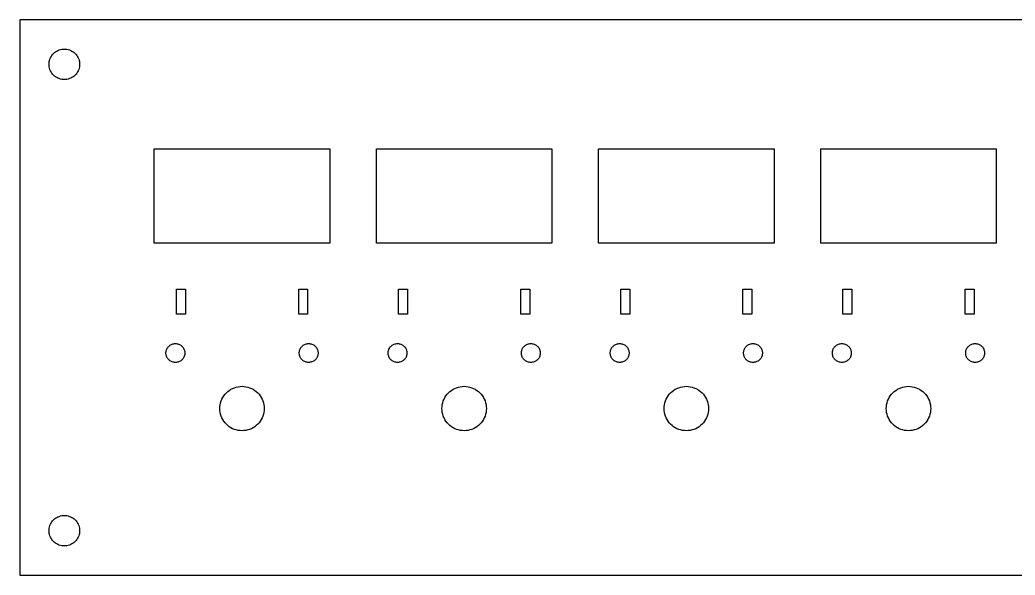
# Model space of a CAD drawing. Header units: metres. Extents: x 0 to 680, y 0 to 100.
# Drawn here: x 0 to 179.2, y 0 to 100 of the extents above; entities that cross this region are included whole.
import ezdxf

# ---------------------------------------------------------------- set-up
doc = ezdxf.new("R2010")
doc.units = ezdxf.units.M

msp = doc.modelspace()

# ---------------------------------------------------------------- linework, layer by layer
for p, q in [((680, 100), (0, 100)), ((0, 100), (0, 0)), ((5.50764, 93.1622), (5.61842, 93.375)), ((5.61842, 93.375), (5.74733, 93.5773)), ((5.74733, 93.5773), (5.89337, 93.7677)), ((5.89337, 93.7677), (6.05545, 93.9445)), ((6.05545, 93.9445), (6.23233, 94.1066)), ((6.23233, 94.1066), (6.42265, 94.2527)), ((6.42265, 94.2527), (6.625, 94.3816)), ((6.625, 94.3816), (6.8378, 94.4923)), ((6.8378, 94.4923), (7.05943, 94.5842)), ((7.05943, 94.5842), (7.28824, 94.6563)), ((7.28824, 94.6563), (7.52246, 94.7082)), ((7.52246, 94.7082), (7.76031, 94.7395)), ((7.76031, 94.7395), (8, 94.75)), ((8, 94.75), (8.23967, 94.7395)), ((8.23967, 94.7395), (8.47752, 94.7082)), ((8.47752, 94.7082), (8.71175, 94.6563)), ((8.71175, 94.6563), (8.94055, 94.5842)), ((8.94055, 94.5842), (9.16219, 94.4923)), ((9.16219, 94.4923), (9.375, 94.3816)), ((9.375, 94.3816), (9.57733, 94.2527)), ((9.57733, 94.2527), (9.76765, 94.1066)), ((9.76765, 94.1066), (9.94453, 93.9445)), ((9.94453, 93.9445), (10.1066, 93.7677)), ((10.1066, 93.7677), (10.2527, 93.5773)), ((10.2527, 93.5773), (10.3816, 93.375)), ((10.3816, 93.375), (10.4923, 93.1622)), ((5.25, 92), (5.26045, 92.2397)), ((5.26045, 91.7603), (5.25, 92)), ((5.26045, 92.2397), (5.29178, 92.4775)), ((5.29178, 91.5225), (5.26045, 91.7603)), ((5.29178, 92.4775), (5.34369, 92.7117)), ((5.34369, 91.2882), (5.29178, 91.5225)), ((5.34369, 92.7117), (5.41583, 92.9406)), ((5.41583, 92.9406), (5.50764, 93.1622)), ((10.4923, 93.1622), (10.5842, 92.9406)), ((10.5842, 92.9406), (10.6563, 92.7117)), ((10.6563, 92.7117), (10.7082, 92.4775)), ((10.7082, 91.5225), (10.6563, 91.2882)), ((10.7082, 92.4775), (10.7395, 92.2397)), ((10.7395, 91.7603), (10.7082, 91.5225)), ((10.7395, 92.2397), (10.75, 92)), ((10.75, 92), (10.7395, 91.7603)), ((5.41583, 91.0594), (5.34369, 91.2882)), ((5.50764, 90.8378), (5.41583, 91.0594)), ((5.61842, 90.625), (5.50764, 90.8378)), ((5.74733, 90.4227), (5.61842, 90.625)), ((5.89337, 90.2323), (5.74733, 90.4227)), ((6.05545, 90.0555), (5.89337, 90.2323)), ((6.23233, 89.8934), (6.05545, 90.0555)), ((6.42265, 89.7473), (6.23233, 89.8934)), ((6.625, 89.6184), (6.42265, 89.7473)), ((6.8378, 89.5076), (6.625, 89.6184)), ((9.375, 89.6184), (9.16219, 89.5076)), ((9.57733, 89.7473), (9.375, 89.6184)), ((9.76765, 89.8934), (9.57733, 89.7473)), ((9.94453, 90.0555), (9.76765, 89.8934)), ((10.1066, 90.2323), (9.94453, 90.0555)), ((10.2527, 90.4227), (10.1066, 90.2323)), ((10.3816, 90.625), (10.2527, 90.4227)), ((10.4923, 90.8378), (10.3816, 90.625)), ((10.5842, 91.0594), (10.4923, 90.8378)), ((10.6563, 91.2882), (10.5842, 91.0594)), ((7.05943, 89.4158), (6.8378, 89.5076)), ((7.28824, 89.3437), (7.05943, 89.4158)), ((7.52246, 89.2918), (7.28824, 89.3437)), ((7.76031, 89.2605), (7.52246, 89.2918)), ((8, 89.25), (7.76031, 89.2605)), ((8.23967, 89.2605), (8, 89.25)), ((8.47752, 89.2918), (8.23967, 89.2605)), ((8.71175, 89.3437), (8.47752, 89.2918)), ((8.94055, 89.4158), (8.71175, 89.3437)), ((9.16219, 89.5076), (8.94055, 89.4158)), ((24.2, 59.8), (24.2, 76.8)), ((24.2, 76.8), (55.8, 76.8)), ((55.8, 76.8), (55.8, 59.8)), ((64.2, 59.8), (64.2, 76.8)), ((64.2, 76.8), (95.8, 76.8)), ((95.8, 76.8), (95.8, 59.8)), ((104.2, 59.8), (104.2, 76.8)), ((104.2, 76.8), (135.8, 76.8)), ((135.8, 76.8), (135.8, 59.8)), ((144.2, 59.8), (144.2, 76.8)), ((144.2, 76.8), (175.8, 76.8)), ((175.8, 76.8), (175.8, 59.8)), ((55.8, 59.8), (24.2, 59.8)), ((95.8, 59.8), (64.2, 59.8)), ((135.8, 59.8), (104.2, 59.8)), ((175.8, 59.8), (144.2, 59.8)), ((28.2, 47), (28.2, 51.5)), ((28.2, 51.5), (29.8, 51.5)), ((29.8, 51.5), (29.8, 47)), ((50.2, 47), (50.2, 51.5)), ((50.2, 51.5), (51.8, 51.5)), ((51.8, 51.5), (51.8, 47)), ((68.2, 47), (68.2, 51.5)), ((68.2, 51.5), (69.8, 51.5)), ((69.8, 51.5), (69.8, 47)), ((90.2, 47), (90.2, 51.5)), ((90.2, 51.5), (91.8, 51.5)), ((91.8, 51.5), (91.8, 47)), ((108.2, 47), (108.2, 51.5)), ((108.2, 51.5), (109.8, 51.5)), ((109.8, 51.5), (109.8, 47)), ((130.2, 47), (130.2, 51.5)), ((130.2, 51.5), (131.8, 51.5)), ((131.8, 51.5), (131.8, 47)), ((148.2, 47), (148.2, 51.5)), ((148.2, 51.5), (149.8, 51.5)), ((149.8, 51.5), (149.8, 47)), ((170.2, 47), (170.2, 51.5)), ((170.2, 51.5), (171.8, 51.5)), ((171.8, 51.5), (171.8, 47)), ((29.8, 47), (28.2, 47)), ((51.8, 47), (50.2, 47)), ((69.8, 47), (68.2, 47)), ((91.8, 47), (90.2, 47)), ((109.8, 47), (108.2, 47)), ((131.8, 47), (130.2, 47)), ((149.8, 47), (148.2, 47)), ((171.8, 47), (170.2, 47)), ((26.7979, 41.2021), (26.9073, 41.3023)), ((26.9073, 41.3023), (27.0249, 41.3926)), ((27.0249, 41.3926), (27.15, 41.4722)), ((27.15, 41.4722), (27.2816, 41.5407)), ((27.2816, 41.5407), (27.4186, 41.5975)), ((27.4186, 41.5975), (27.56, 41.6421)), ((27.56, 41.6421), (27.7048, 41.6742)), ((27.7048, 41.6742), (27.8518, 41.6935)), ((27.8518, 41.6935), (28, 41.7)), ((28, 41.7), (28.1482, 41.6935)), ((28.1482, 41.6935), (28.2952, 41.6742)), ((28.2952, 41.6742), (28.44, 41.6421)), ((28.44, 41.6421), (28.5814, 41.5975)), ((28.5814, 41.5975), (28.7185, 41.5407)), ((28.7185, 41.5407), (28.85, 41.4722)), ((28.85, 41.4722), (28.9751, 41.3926)), ((28.9751, 41.3926), (29.0927, 41.3023)), ((29.0927, 41.3023), (29.2021, 41.2021)), ((50.7979, 41.2021), (50.9073, 41.3023)), ((50.9073, 41.3023), (51.0249, 41.3926)), ((51.0249, 41.3926), (51.15, 41.4722)), ((51.15, 41.4722), (51.2815, 41.5407)), ((51.2815, 41.5407), (51.4186, 41.5975)), ((51.4186, 41.5975), (51.56, 41.6421)), ((51.56, 41.6421), (51.7048, 41.6742)), ((51.7048, 41.6742), (51.8518, 41.6935)), ((51.8518, 41.6935), (52, 41.7)), ((52, 41.7), (52.1482, 41.6935)), ((52.1482, 41.6935), (52.2952, 41.6742)), ((52.2952, 41.6742), (52.44, 41.6421)), ((52.44, 41.6421), (52.5814, 41.5975)), ((52.5814, 41.5975), (52.7184, 41.5407)), ((52.7184, 41.5407), (52.85, 41.4722)), ((52.85, 41.4722), (52.9751, 41.3926)), ((52.9751, 41.3926), (53.0927, 41.3023)), ((53.0927, 41.3023), (53.2021, 41.2021)), ((66.7979, 41.2021), (66.9073, 41.3023)), ((66.9073, 41.3023), (67.0249, 41.3926)), ((67.0249, 41.3926), (67.15, 41.4722)), ((67.15, 41.4722), (67.2816, 41.5407)), ((67.2816, 41.5407), (67.4186, 41.5975)), ((67.4186, 41.5975), (67.56, 41.6421)), ((67.56, 41.6421), (67.7048, 41.6742)), ((67.7048, 41.6742), (67.8518, 41.6935)), ((67.8518, 41.6935), (68, 41.7)), ((68, 41.7), (68.1482, 41.6935)), ((68.1482, 41.6935), (68.2952, 41.6742)), ((68.2952, 41.6742), (68.44, 41.6421)), ((68.44, 41.6421), (68.5814, 41.5975)), ((68.5814, 41.5975), (68.7185, 41.5407)), ((68.7185, 41.5407), (68.85, 41.4722)), ((68.85, 41.4722), (68.9751, 41.3926)), ((68.9751, 41.3926), (69.0927, 41.3023)), ((69.0927, 41.3023), (69.2021, 41.2021)), ((90.7979, 41.2021), (90.9073, 41.3023)), ((90.9073, 41.3023), (91.0249, 41.3926)), ((91.0249, 41.3926), (91.15, 41.4722)), ((91.15, 41.4722), (91.2815, 41.5407)), ((91.2815, 41.5407), (91.4186, 41.5975)), ((91.4186, 41.5975), (91.56, 41.6421)), ((91.56, 41.6421), (91.7048, 41.6742)), ((91.7048, 41.6742), (91.8518, 41.6935)), ((91.8518, 41.6935), (92, 41.7)), ((92, 41.7), (92.1482, 41.6935)), ((92.1482, 41.6935), (92.2952, 41.6742)), ((92.2952, 41.6742), (92.44, 41.6421)), ((92.44, 41.6421), (92.5814, 41.5975)), ((92.5814, 41.5975), (92.7184, 41.5407)), ((92.7184, 41.5407), (92.85, 41.4722)), ((92.85, 41.4722), (92.9751, 41.3926)), ((92.9751, 41.3926), (93.0927, 41.3023)), ((93.0927, 41.3023), (93.2021, 41.2021)), ((106.798, 41.2021), (106.907, 41.3023)), ((106.907, 41.3023), (107.025, 41.3926)), ((107.025, 41.3926), (107.15, 41.4722)), ((107.15, 41.4722), (107.282, 41.5407)), ((107.282, 41.5407), (107.419, 41.5975)), ((107.419, 41.5975), (107.56, 41.6421)), ((107.56, 41.6421), (107.705, 41.6742)), ((107.705, 41.6742), (107.852, 41.6935)), ((107.852, 41.6935), (108, 41.7)), ((108, 41.7), (108.148, 41.6935)), ((108.148, 41.6935), (108.295, 41.6742)), ((108.295, 41.6742), (108.44, 41.6421)), ((108.44, 41.6421), (108.581, 41.5975)), ((108.581, 41.5975), (108.718, 41.5407)), ((108.718, 41.5407), (108.85, 41.4722)), ((108.85, 41.4722), (108.975, 41.3926)), ((108.975, 41.3926), (109.093, 41.3023)), ((109.093, 41.3023), (109.202, 41.2021)), ((130.798, 41.2021), (130.907, 41.3023)), ((130.907, 41.3023), (131.025, 41.3926)), ((131.025, 41.3926), (131.15, 41.4722)), ((131.15, 41.4722), (131.282, 41.5407)), ((131.282, 41.5407), (131.419, 41.5975)), ((131.419, 41.5975), (131.56, 41.6421)), ((131.56, 41.6421), (131.705, 41.6742)), ((131.705, 41.6742), (131.852, 41.6935)), ((131.852, 41.6935), (132, 41.7)), ((132, 41.7), (132.148, 41.6935)), ((132.148, 41.6935), (132.295, 41.6742)), ((132.295, 41.6742), (132.44, 41.6421)), ((132.44, 41.6421), (132.581, 41.5975)), ((132.581, 41.5975), (132.718, 41.5407)), ((132.718, 41.5407), (132.85, 41.4722)), ((132.85, 41.4722), (132.975, 41.3926)), ((132.975, 41.3926), (133.093, 41.3023)), ((133.093, 41.3023), (133.202, 41.2021)), ((146.798, 41.2021), (146.907, 41.3023)), ((146.907, 41.3023), (147.025, 41.3926)), ((147.025, 41.3926), (147.15, 41.4722)), ((147.15, 41.4722), (147.282, 41.5407)), ((147.282, 41.5407), (147.419, 41.5975)), ((147.419, 41.5975), (147.56, 41.6421)), ((147.56, 41.6421), (147.705, 41.6742)), ((147.705, 41.6742), (147.852, 41.6935)), ((147.852, 41.6935), (148, 41.7)), ((148, 41.7), (148.148, 41.6935)), ((148.148, 41.6935), (148.295, 41.6742)), ((148.295, 41.6742), (148.44, 41.6421)), ((148.44, 41.6421), (148.581, 41.5975)), ((148.581, 41.5975), (148.718, 41.5407)), ((148.718, 41.5407), (148.85, 41.4722)), ((148.85, 41.4722), (148.975, 41.3926)), ((148.975, 41.3926), (149.093, 41.3023)), ((149.093, 41.3023), (149.202, 41.2021)), ((170.798, 41.2021), (170.907, 41.3023)), ((170.907, 41.3023), (171.025, 41.3926)), ((171.025, 41.3926), (171.15, 41.4722)), ((171.15, 41.4722), (171.282, 41.5407)), ((171.282, 41.5407), (171.419, 41.5975)), ((171.419, 41.5975), (171.56, 41.6421)), ((171.56, 41.6421), (171.705, 41.6742)), ((171.705, 41.6742), (171.852, 41.6935)), ((171.852, 41.6935), (172, 41.7)), ((172, 41.7), (172.148, 41.6935)), ((172.148, 41.6935), (172.295, 41.6742)), ((172.295, 41.6742), (172.44, 41.6421)), ((172.44, 41.6421), (172.581, 41.5975)), ((172.581, 41.5975), (172.718, 41.5407)), ((172.718, 41.5407), (172.85, 41.4722)), ((172.85, 41.4722), (172.975, 41.3926)), ((172.975, 41.3926), (173.093, 41.3023)), ((173.093, 41.3023), (173.202, 41.2021)), ((26.3, 40), (26.3065, 40.1482)), ((26.3065, 39.8518), (26.3, 40)), ((26.3065, 40.1482), (26.3258, 40.2952)), ((26.3258, 39.7048), (26.3065, 39.8518)), ((26.3258, 40.2952), (26.3579, 40.44)), ((26.3579, 39.56), (26.3258, 39.7048)), ((26.3579, 40.44), (26.4025, 40.5814)), ((26.4025, 39.4186), (26.3579, 39.56)), ((26.4025, 40.5814), (26.4593, 40.7185)), ((26.4593, 40.7185), (26.5278, 40.85)), ((26.5278, 40.85), (26.6075, 40.9751)), ((26.6075, 40.9751), (26.6977, 41.0927)), ((26.6977, 41.0927), (26.7979, 41.2021)), ((29.2021, 41.2021), (29.3023, 41.0927)), ((29.3023, 41.0927), (29.3926, 40.9751)), ((29.3926, 40.9751), (29.4722, 40.85)), ((29.4722, 40.85), (29.5407, 40.7185)), ((29.5407, 40.7185), (29.5975, 40.5814)), ((29.5975, 40.5814), (29.6421, 40.44)), ((29.6421, 39.56), (29.5975, 39.4186)), ((29.6421, 40.44), (29.6742, 40.2952)), ((29.6742, 39.7048), (29.6421, 39.56)), ((29.6742, 40.2952), (29.6935, 40.1482)), ((29.6935, 39.8518), (29.6742, 39.7048)), ((29.6935, 40.1482), (29.7, 40)), ((29.7, 40), (29.6935, 39.8518)), ((50.3, 40), (50.3065, 40.1482)), ((50.3065, 39.8518), (50.3, 40)), ((50.3065, 40.1482), (50.3258, 40.2952)), ((50.3258, 39.7048), (50.3065, 39.8518)), ((50.3258, 40.2952), (50.3579, 40.44)), ((50.3579, 39.56), (50.3258, 39.7048)), ((50.3579, 40.44), (50.4025, 40.5814)), ((50.4025, 39.4186), (50.3579, 39.56)), ((50.4025, 40.5814), (50.4593, 40.7185)), ((50.4593, 40.7185), (50.5278, 40.85)), ((50.5278, 40.85), (50.6074, 40.9751)), ((50.6074, 40.9751), (50.6977, 41.0927)), ((50.6977, 41.0927), (50.7979, 41.2021)), ((53.2021, 41.2021), (53.3023, 41.0927)), ((53.3023, 41.0927), (53.3925, 40.9751)), ((53.3925, 40.9751), (53.4722, 40.85)), ((53.4722, 40.85), (53.5407, 40.7185)), ((53.5407, 40.7185), (53.5975, 40.5814)), ((53.5975, 40.5814), (53.6421, 40.44)), ((53.6421, 39.56), (53.5975, 39.4186)), ((53.6421, 40.44), (53.6742, 40.2952)), ((53.6742, 39.7048), (53.6421, 39.56)), ((53.6742, 40.2952), (53.6935, 40.1482)), ((53.6935, 39.8518), (53.6742, 39.7048)), ((53.6935, 40.1482), (53.7, 40)), ((53.7, 40), (53.6935, 39.8518)), ((66.3, 40), (66.3065, 40.1482)), ((66.3065, 39.8518), (66.3, 40)), ((66.3065, 40.1482), (66.3258, 40.2952)), ((66.3258, 39.7048), (66.3065, 39.8518)), ((66.3258, 40.2952), (66.3579, 40.44)), ((66.3579, 39.56), (66.3258, 39.7048)), ((66.3579, 40.44), (66.4025, 40.5814)), ((66.4025, 39.4186), (66.3579, 39.56)), ((66.4025, 40.5814), (66.4593, 40.7185)), ((66.4593, 40.7185), (66.5278, 40.85)), ((66.5278, 40.85), (66.6075, 40.9751)), ((66.6075, 40.9751), (66.6977, 41.0927)), ((66.6977, 41.0927), (66.7979, 41.2021)), ((69.2021, 41.2021), (69.3023, 41.0927)), ((69.3023, 41.0927), (69.3926, 40.9751)), ((69.3926, 40.9751), (69.4722, 40.85)), ((69.4722, 40.85), (69.5407, 40.7185)), ((69.5407, 40.7185), (69.5975, 40.5814)), ((69.5975, 40.5814), (69.6421, 40.44)), ((69.6421, 39.56), (69.5975, 39.4186)), ((69.6421, 40.44), (69.6742, 40.2952)), ((69.6742, 39.7048), (69.6421, 39.56)), ((69.6742, 40.2952), (69.6935, 40.1482)), ((69.6935, 39.8518), (69.6742, 39.7048)), ((69.6935, 40.1482), (69.7, 40)), ((69.7, 40), (69.6935, 39.8518)), ((90.3, 40), (90.3065, 40.1482)), ((90.3065, 39.8518), (90.3, 40)), ((90.3065, 40.1482), (90.3258, 40.2952)), ((90.3258, 39.7048), (90.3065, 39.8518)), ((90.3258, 40.2952), (90.3579, 40.44)), ((90.3579, 39.56), (90.3258, 39.7048)), ((90.3579, 40.44), (90.4025, 40.5814)), ((90.4025, 39.4186), (90.3579, 39.56)), ((90.4025, 40.5814), (90.4593, 40.7185)), ((90.4593, 40.7185), (90.5278, 40.85)), ((90.5278, 40.85), (90.6074, 40.9751)), ((90.6074, 40.9751), (90.6977, 41.0927)), ((90.6977, 41.0927), (90.7979, 41.2021)), ((93.2021, 41.2021), (93.3023, 41.0927)), ((93.3023, 41.0927), (93.3925, 40.9751)), ((93.3925, 40.9751), (93.4722, 40.85)), ((93.4722, 40.85), (93.5407, 40.7185)), ((93.5407, 40.7185), (93.5975, 40.5814)), ((93.5975, 40.5814), (93.6421, 40.44)), ((93.6421, 39.56), (93.5975, 39.4186)), ((93.6421, 40.44), (93.6742, 40.2952)), ((93.6742, 39.7048), (93.6421, 39.56)), ((93.6742, 40.2952), (93.6935, 40.1482)), ((93.6935, 39.8518), (93.6742, 39.7048)), ((93.6935, 40.1482), (93.7, 40)), ((93.7, 40), (93.6935, 39.8518)), ((106.3, 40), (106.306, 40.1482)), ((106.306, 39.8518), (106.3, 40)), ((106.306, 40.1482), (106.326, 40.2952)), ((106.326, 39.7048), (106.306, 39.8518)), ((106.326, 40.2952), (106.358, 40.44)), ((106.358, 39.56), (106.326, 39.7048)), ((106.358, 40.44), (106.403, 40.5814)), ((106.403, 39.4186), (106.358, 39.56)), ((106.403, 40.5814), (106.459, 40.7185)), ((106.459, 40.7185), (106.528, 40.85)), ((106.528, 40.85), (106.607, 40.9751)), ((106.607, 40.9751), (106.698, 41.0927)), ((106.698, 41.0927), (106.798, 41.2021)), ((109.202, 41.2021), (109.302, 41.0927)), ((109.302, 41.0927), (109.393, 40.9751)), ((109.393, 40.9751), (109.472, 40.85)), ((109.472, 40.85), (109.541, 40.7185)), ((109.541, 40.7185), (109.597, 40.5814)), ((109.597, 40.5814), (109.642, 40.44)), ((109.642, 39.56), (109.597, 39.4186)), ((109.642, 40.44), (109.674, 40.2952)), ((109.674, 39.7048), (109.642, 39.56)), ((109.674, 40.2952), (109.694, 40.1482)), ((109.694, 39.8518), (109.674, 39.7048)), ((109.694, 40.1482), (109.7, 40)), ((109.7, 40), (109.694, 39.8518)), ((130.3, 40), (130.306, 40.1482)), ((130.306, 39.8518), (130.3, 40)), ((130.306, 40.1482), (130.326, 40.2952)), ((130.326, 39.7048), (130.306, 39.8518)), ((130.326, 40.2952), (130.358, 40.44)), ((130.358, 39.56), (130.326, 39.7048)), ((130.358, 40.44), (130.403, 40.5814)), ((130.403, 39.4186), (130.358, 39.56)), ((130.403, 40.5814), (130.459, 40.7185)), ((130.459, 40.7185), (130.528, 40.85)), ((130.528, 40.85), (130.607, 40.9751)), ((130.607, 40.9751), (130.698, 41.0927)), ((130.698, 41.0927), (130.798, 41.2021)), ((133.202, 41.2021), (133.302, 41.0927)), ((133.302, 41.0927), (133.393, 40.9751)), ((133.393, 40.9751), (133.472, 40.85)), ((133.472, 40.85), (133.541, 40.7185)), ((133.541, 40.7185), (133.597, 40.5814)), ((133.597, 40.5814), (133.642, 40.44)), ((133.642, 39.56), (133.597, 39.4186)), ((133.642, 40.44), (133.674, 40.2952)), ((133.674, 39.7048), (133.642, 39.56)), ((133.674, 40.2952), (133.694, 40.1482)), ((133.694, 39.8518), (133.674, 39.7048)), ((133.694, 40.1482), (133.7, 40)), ((133.7, 40), (133.694, 39.8518)), ((146.3, 40), (146.306, 40.1482)), ((146.306, 39.8518), (146.3, 40)), ((146.306, 40.1482), (146.326, 40.2952)), ((146.326, 39.7048), (146.306, 39.8518)), ((146.326, 40.2952), (146.358, 40.44)), ((146.358, 39.56), (146.326, 39.7048)), ((146.358, 40.44), (146.403, 40.5814)), ((146.403, 39.4186), (146.358, 39.56)), ((146.403, 40.5814), (146.459, 40.7185)), ((146.459, 40.7185), (146.528, 40.85)), ((146.528, 40.85), (146.607, 40.9751)), ((146.607, 40.9751), (146.698, 41.0927)), ((146.698, 41.0927), (146.798, 41.2021)), ((149.202, 41.2021), (149.302, 41.0927)), ((149.302, 41.0927), (149.393, 40.9751)), ((149.393, 40.9751), (149.472, 40.85)), ((149.472, 40.85), (149.541, 40.7185)), ((149.541, 40.7185), (149.597, 40.5814)), ((149.597, 40.5814), (149.642, 40.44)), ((149.642, 39.56), (149.597, 39.4186)), ((149.642, 40.44), (149.674, 40.2952)), ((149.674, 39.7048), (149.642, 39.56)), ((149.674, 40.2952), (149.694, 40.1482)), ((149.694, 39.8518), (149.674, 39.7048)), ((149.694, 40.1482), (149.7, 40)), ((149.7, 40), (149.694, 39.8518)), ((170.3, 40), (170.306, 40.1482)), ((170.306, 39.8518), (170.3, 40)), ((170.306, 40.1482), (170.326, 40.2952)), ((170.326, 39.7048), (170.306, 39.8518)), ((170.326, 40.2952), (170.358, 40.44)), ((170.358, 39.56), (170.326, 39.7048)), ((170.358, 40.44), (170.403, 40.5814)), ((170.403, 39.4186), (170.358, 39.56)), ((170.403, 40.5814), (170.459, 40.7185)), ((170.459, 40.7185), (170.528, 40.85)), ((170.528, 40.85), (170.607, 40.9751)), ((170.607, 40.9751), (170.698, 41.0927)), ((170.698, 41.0927), (170.798, 41.2021)), ((173.202, 41.2021), (173.302, 41.0927)), ((173.302, 41.0927), (173.393, 40.9751)), ((173.393, 40.9751), (173.472, 40.85)), ((173.472, 40.85), (173.541, 40.7185)), ((173.541, 40.7185), (173.597, 40.5814)), ((173.597, 40.5814), (173.642, 40.44)), ((173.642, 39.56), (173.597, 39.4186)), ((173.642, 40.44), (173.674, 40.2952)), ((173.674, 39.7048), (173.642, 39.56)), ((173.674, 40.2952), (173.694, 40.1482)), ((173.694, 39.8518), (173.674, 39.7048)), ((173.694, 40.1482), (173.7, 40)), ((173.7, 40), (173.694, 39.8518)), ((26.4593, 39.2816), (26.4025, 39.4186)), ((26.5278, 39.15), (26.4593, 39.2816)), ((26.6075, 39.0249), (26.5278, 39.15)), ((26.6977, 38.9073), (26.6075, 39.0249)), ((26.7979, 38.7979), (26.6977, 38.9073)), ((26.9073, 38.6977), (26.7979, 38.7979)), ((27.0249, 38.6075), (26.9073, 38.6977)), ((27.15, 38.5278), (27.0249, 38.6075)), ((27.2816, 38.4593), (27.15, 38.5278)), ((27.4186, 38.4025), (27.2816, 38.4593)), ((27.56, 38.3579), (27.4186, 38.4025)), ((27.7048, 38.3258), (27.56, 38.3579)), ((27.8518, 38.3065), (27.7048, 38.3258)), ((28, 38.3), (27.8518, 38.3065)), ((28.1482, 38.3065), (28, 38.3)), ((28.2952, 38.3258), (28.1482, 38.3065)), ((28.44, 38.3579), (28.2952, 38.3258)), ((28.5814, 38.4025), (28.44, 38.3579)), ((28.7185, 38.4593), (28.5814, 38.4025)), ((28.85, 38.5278), (28.7185, 38.4593)), ((28.9751, 38.6075), (28.85, 38.5278)), ((29.0927, 38.6977), (28.9751, 38.6075)), ((29.2021, 38.7979), (29.0927, 38.6977)), ((29.3023, 38.9073), (29.2021, 38.7979)), ((29.3926, 39.0249), (29.3023, 38.9073)), ((29.4722, 39.15), (29.3926, 39.0249)), ((29.5407, 39.2816), (29.4722, 39.15)), ((29.5975, 39.4186), (29.5407, 39.2816)), ((50.4593, 39.2816), (50.4025, 39.4186)), ((50.5278, 39.15), (50.4593, 39.2816)), ((50.6074, 39.0249), (50.5278, 39.15)), ((50.6977, 38.9073), (50.6074, 39.0249)), ((50.7979, 38.7979), (50.6977, 38.9073)), ((50.9073, 38.6977), (50.7979, 38.7979)), ((51.0249, 38.6075), (50.9073, 38.6977)), ((51.15, 38.5278), (51.0249, 38.6075)), ((51.2815, 38.4593), (51.15, 38.5278)), ((51.4186, 38.4025), (51.2815, 38.4593)), ((51.56, 38.3579), (51.4186, 38.4025)), ((51.7048, 38.3258), (51.56, 38.3579)), ((51.8518, 38.3065), (51.7048, 38.3258)), ((52, 38.3), (51.8518, 38.3065)), ((52.1482, 38.3065), (52, 38.3)), ((52.2952, 38.3258), (52.1482, 38.3065)), ((52.44, 38.3579), (52.2952, 38.3258)), ((52.5814, 38.4025), (52.44, 38.3579)), ((52.7184, 38.4593), (52.5814, 38.4025)), ((52.85, 38.5278), (52.7184, 38.4593)), ((52.9751, 38.6075), (52.85, 38.5278)), ((53.0927, 38.6977), (52.9751, 38.6075)), ((53.2021, 38.7979), (53.0927, 38.6977)), ((53.3023, 38.9073), (53.2021, 38.7979)), ((53.3925, 39.0249), (53.3023, 38.9073)), ((53.4722, 39.15), (53.3925, 39.0249)), ((53.5407, 39.2816), (53.4722, 39.15)), ((53.5975, 39.4186), (53.5407, 39.2816)), ((66.4593, 39.2816), (66.4025, 39.4186)), ((66.5278, 39.15), (66.4593, 39.2816)), ((66.6075, 39.0249), (66.5278, 39.15)), ((66.6977, 38.9073), (66.6075, 39.0249)), ((66.7979, 38.7979), (66.6977, 38.9073)), ((66.9073, 38.6977), (66.7979, 38.7979)), ((67.0249, 38.6075), (66.9073, 38.6977)), ((67.15, 38.5278), (67.0249, 38.6075)), ((67.2816, 38.4593), (67.15, 38.5278)), ((67.4186, 38.4025), (67.2816, 38.4593)), ((67.56, 38.3579), (67.4186, 38.4025)), ((67.7048, 38.3258), (67.56, 38.3579)), ((67.8518, 38.3065), (67.7048, 38.3258)), ((68, 38.3), (67.8518, 38.3065)), ((68.1482, 38.3065), (68, 38.3)), ((68.2952, 38.3258), (68.1482, 38.3065)), ((68.44, 38.3579), (68.2952, 38.3258)), ((68.5814, 38.4025), (68.44, 38.3579)), ((68.7185, 38.4593), (68.5814, 38.4025)), ((68.85, 38.5278), (68.7185, 38.4593)), ((68.9751, 38.6075), (68.85, 38.5278)), ((69.0927, 38.6977), (68.9751, 38.6075)), ((69.2021, 38.7979), (69.0927, 38.6977)), ((69.3023, 38.9073), (69.2021, 38.7979)), ((69.3926, 39.0249), (69.3023, 38.9073)), ((69.4722, 39.15), (69.3926, 39.0249)), ((69.5407, 39.2816), (69.4722, 39.15)), ((69.5975, 39.4186), (69.5407, 39.2816)), ((90.4593, 39.2816), (90.4025, 39.4186)), ((90.5278, 39.15), (90.4593, 39.2816)), ((90.6074, 39.0249), (90.5278, 39.15)), ((90.6977, 38.9073), (90.6074, 39.0249)), ((90.7979, 38.7979), (90.6977, 38.9073)), ((90.9073, 38.6977), (90.7979, 38.7979)), ((91.0249, 38.6075), (90.9073, 38.6977)), ((91.15, 38.5278), (91.0249, 38.6075)), ((91.2815, 38.4593), (91.15, 38.5278)), ((91.4186, 38.4025), (91.2815, 38.4593)), ((91.56, 38.3579), (91.4186, 38.4025)), ((91.7048, 38.3258), (91.56, 38.3579)), ((91.8518, 38.3065), (91.7048, 38.3258)), ((92, 38.3), (91.8518, 38.3065)), ((92.1482, 38.3065), (92, 38.3)), ((92.2952, 38.3258), (92.1482, 38.3065)), ((92.44, 38.3579), (92.2952, 38.3258)), ((92.5814, 38.4025), (92.44, 38.3579)), ((92.7184, 38.4593), (92.5814, 38.4025)), ((92.85, 38.5278), (92.7184, 38.4593)), ((92.9751, 38.6075), (92.85, 38.5278)), ((93.0927, 38.6977), (92.9751, 38.6075)), ((93.2021, 38.7979), (93.0927, 38.6977)), ((93.3023, 38.9073), (93.2021, 38.7979)), ((93.3925, 39.0249), (93.3023, 38.9073)), ((93.4722, 39.15), (93.3925, 39.0249)), ((93.5407, 39.2816), (93.4722, 39.15)), ((93.5975, 39.4186), (93.5407, 39.2816)), ((106.459, 39.2816), (106.403, 39.4186)), ((106.528, 39.15), (106.459, 39.2816)), ((106.607, 39.0249), (106.528, 39.15)), ((106.698, 38.9073), (106.607, 39.0249)), ((106.798, 38.7979), (106.698, 38.9073)), ((106.907, 38.6977), (106.798, 38.7979)), ((107.025, 38.6075), (106.907, 38.6977)), ((107.15, 38.5278), (107.025, 38.6075)), ((107.282, 38.4593), (107.15, 38.5278)), ((107.419, 38.4025), (107.282, 38.4593)), ((107.56, 38.3579), (107.419, 38.4025)), ((107.705, 38.3258), (107.56, 38.3579)), ((107.852, 38.3065), (107.705, 38.3258)), ((108, 38.3), (107.852, 38.3065)), ((108.148, 38.3065), (108, 38.3)), ((108.295, 38.3258), (108.148, 38.3065)), ((108.44, 38.3579), (108.295, 38.3258)), ((108.581, 38.4025), (108.44, 38.3579)), ((108.718, 38.4593), (108.581, 38.4025)), ((108.85, 38.5278), (108.718, 38.4593)), ((108.975, 38.6075), (108.85, 38.5278)), ((109.093, 38.6977), (108.975, 38.6075)), ((109.202, 38.7979), (109.093, 38.6977)), ((109.302, 38.9073), (109.202, 38.7979)), ((109.393, 39.0249), (109.302, 38.9073)), ((109.472, 39.15), (109.393, 39.0249)), ((109.541, 39.2816), (109.472, 39.15)), ((109.597, 39.4186), (109.541, 39.2816)), ((130.459, 39.2816), (130.403, 39.4186)), ((130.528, 39.15), (130.459, 39.2816)), ((130.607, 39.0249), (130.528, 39.15)), ((130.698, 38.9073), (130.607, 39.0249)), ((130.798, 38.7979), (130.698, 38.9073)), ((130.907, 38.6977), (130.798, 38.7979)), ((131.025, 38.6075), (130.907, 38.6977)), ((131.15, 38.5278), (131.025, 38.6075)), ((131.282, 38.4593), (131.15, 38.5278)), ((131.419, 38.4025), (131.282, 38.4593)), ((131.56, 38.3579), (131.419, 38.4025)), ((131.705, 38.3258), (131.56, 38.3579)), ((131.852, 38.3065), (131.705, 38.3258)), ((132, 38.3), (131.852, 38.3065)), ((132.148, 38.3065), (132, 38.3)), ((132.295, 38.3258), (132.148, 38.3065)), ((132.44, 38.3579), (132.295, 38.3258)), ((132.581, 38.4025), (132.44, 38.3579)), ((132.718, 38.4593), (132.581, 38.4025)), ((132.85, 38.5278), (132.718, 38.4593)), ((132.975, 38.6075), (132.85, 38.5278)), ((133.093, 38.6977), (132.975, 38.6075)), ((133.202, 38.7979), (133.093, 38.6977)), ((133.302, 38.9073), (133.202, 38.7979)), ((133.393, 39.0249), (133.302, 38.9073)), ((133.472, 39.15), (133.393, 39.0249)), ((133.541, 39.2816), (133.472, 39.15)), ((133.597, 39.4186), (133.541, 39.2816)), ((146.459, 39.2816), (146.403, 39.4186)), ((146.528, 39.15), (146.459, 39.2816)), ((146.607, 39.0249), (146.528, 39.15)), ((146.698, 38.9073), (146.607, 39.0249)), ((146.798, 38.7979), (146.698, 38.9073)), ((146.907, 38.6977), (146.798, 38.7979)), ((147.025, 38.6075), (146.907, 38.6977)), ((147.15, 38.5278), (147.025, 38.6075)), ((147.282, 38.4593), (147.15, 38.5278)), ((147.419, 38.4025), (147.282, 38.4593)), ((147.56, 38.3579), (147.419, 38.4025)), ((147.705, 38.3258), (147.56, 38.3579)), ((147.852, 38.3065), (147.705, 38.3258)), ((148, 38.3), (147.852, 38.3065)), ((148.148, 38.3065), (148, 38.3)), ((148.295, 38.3258), (148.148, 38.3065)), ((148.44, 38.3579), (148.295, 38.3258)), ((148.581, 38.4025), (148.44, 38.3579)), ((148.718, 38.4593), (148.581, 38.4025)), ((148.85, 38.5278), (148.718, 38.4593)), ((148.975, 38.6075), (148.85, 38.5278)), ((149.093, 38.6977), (148.975, 38.6075)), ((149.202, 38.7979), (149.093, 38.6977)), ((149.302, 38.9073), (149.202, 38.7979)), ((149.393, 39.0249), (149.302, 38.9073)), ((149.472, 39.15), (149.393, 39.0249)), ((149.541, 39.2816), (149.472, 39.15)), ((149.597, 39.4186), (149.541, 39.2816)), ((170.459, 39.2816), (170.403, 39.4186)), ((170.528, 39.15), (170.459, 39.2816)), ((170.607, 39.0249), (170.528, 39.15)), ((170.698, 38.9073), (170.607, 39.0249)), ((170.798, 38.7979), (170.698, 38.9073)), ((170.907, 38.6977), (170.798, 38.7979)), ((171.025, 38.6075), (170.907, 38.6977)), ((171.15, 38.5278), (171.025, 38.6075)), ((171.282, 38.4593), (171.15, 38.5278)), ((171.419, 38.4025), (171.282, 38.4593)), ((171.56, 38.3579), (171.419, 38.4025)), ((171.705, 38.3258), (171.56, 38.3579)), ((171.852, 38.3065), (171.705, 38.3258)), ((172, 38.3), (171.852, 38.3065)), ((172.148, 38.3065), (172, 38.3)), ((172.295, 38.3258), (172.148, 38.3065)), ((172.44, 38.3579), (172.295, 38.3258)), ((172.581, 38.4025), (172.44, 38.3579)), ((172.718, 38.4593), (172.581, 38.4025)), ((172.85, 38.5278), (172.718, 38.4593)), ((172.975, 38.6075), (172.85, 38.5278)), ((173.093, 38.6977), (172.975, 38.6075)), ((173.202, 38.7979), (173.093, 38.6977)), ((173.302, 38.9073), (173.202, 38.7979)), ((173.393, 39.0249), (173.302, 38.9073)), ((173.472, 39.15), (173.393, 39.0249)), ((173.541, 39.2816), (173.472, 39.15)), ((173.597, 39.4186), (173.541, 39.2816)), ((36.5359, 32), (36.7234, 32.2943)), ((36.7234, 32.2943), (36.9358, 32.5712)), ((36.9358, 32.5712), (37.1716, 32.8284)), ((37.1716, 32.8284), (37.4289, 33.0642)), ((37.4289, 33.0642), (37.7057, 33.2766)), ((37.7057, 33.2766), (38, 33.4641)), ((38, 33.4641), (38.3095, 33.6252)), ((38.3095, 33.6252), (38.6319, 33.7588)), ((38.6319, 33.7588), (38.9647, 33.8637)), ((38.9647, 33.8637), (39.3054, 33.9392)), ((39.3054, 33.9392), (39.6514, 33.9848)), ((39.6514, 33.9848), (40, 34)), ((40, 34), (40.3486, 33.9848)), ((40.3486, 33.9848), (40.6946, 33.9392)), ((40.6946, 33.9392), (41.0353, 33.8637)), ((41.0353, 33.8637), (41.3681, 33.7588)), ((41.3681, 33.7588), (41.6905, 33.6252)), ((41.6905, 33.6252), (42, 33.4641)), ((42, 33.4641), (42.2943, 33.2766)), ((42.2943, 33.2766), (42.5711, 33.0642)), ((42.5711, 33.0642), (42.8284, 32.8284)), ((42.8284, 32.8284), (43.0642, 32.5712)), ((43.0642, 32.5712), (43.2766, 32.2943)), ((43.2766, 32.2943), (43.4641, 32)), ((76.5359, 32), (76.7234, 32.2943)), ((76.7234, 32.2943), (76.9358, 32.5712)), ((76.9358, 32.5712), (77.1716, 32.8284)), ((77.1716, 32.8284), (77.4289, 33.0642)), ((77.4289, 33.0642), (77.7057, 33.2766)), ((77.7057, 33.2766), (78, 33.4641)), ((78, 33.4641), (78.3095, 33.6252)), ((78.3095, 33.6252), (78.6319, 33.7588)), ((78.6319, 33.7588), (78.9647, 33.8637)), ((78.9647, 33.8637), (79.3054, 33.9392)), ((79.3054, 33.9392), (79.6514, 33.9848)), ((79.6514, 33.9848), (80, 34)), ((80, 34), (80.3486, 33.9848)), ((80.3486, 33.9848), (80.6946, 33.9392)), ((80.6946, 33.9392), (81.0353, 33.8637)), ((81.0353, 33.8637), (81.3681, 33.7588)), ((81.3681, 33.7588), (81.6905, 33.6252)), ((81.6905, 33.6252), (82, 33.4641)), ((82, 33.4641), (82.2943, 33.2766)), ((82.2943, 33.2766), (82.5711, 33.0642)), ((82.5711, 33.0642), (82.8284, 32.8284)), ((82.8284, 32.8284), (83.0642, 32.5712)), ((83.0642, 32.5712), (83.2766, 32.2943)), ((83.2766, 32.2943), (83.4641, 32)), ((116.536, 32), (116.723, 32.2943)), ((116.723, 32.2943), (116.936, 32.5712)), ((116.936, 32.5712), (117.172, 32.8284)), ((117.172, 32.8284), (117.429, 33.0642)), ((117.429, 33.0642), (117.706, 33.2766)), ((117.706, 33.2766), (118, 33.4641)), ((118, 33.4641), (118.31, 33.6252)), ((118.31, 33.6252), (118.632, 33.7588)), ((118.632, 33.7588), (118.965, 33.8637)), ((118.965, 33.8637), (119.305, 33.9392)), ((119.305, 33.9392), (119.651, 33.9848)), ((119.651, 33.9848), (120, 34)), ((120, 34), (120.349, 33.9848)), ((120.349, 33.9848), (120.695, 33.9392)), ((120.695, 33.9392), (121.035, 33.8637)), ((121.035, 33.8637), (121.368, 33.7588)), ((121.368, 33.7588), (121.69, 33.6252)), ((121.69, 33.6252), (122, 33.4641)), ((122, 33.4641), (122.294, 33.2766)), ((122.294, 33.2766), (122.571, 33.0642)), ((122.571, 33.0642), (122.828, 32.8284)), ((122.828, 32.8284), (123.064, 32.5712)), ((123.064, 32.5712), (123.277, 32.2943)), ((123.277, 32.2943), (123.464, 32)), ((156.536, 32), (156.723, 32.2943)), ((156.723, 32.2943), (156.936, 32.5712)), ((156.936, 32.5712), (157.172, 32.8284)), ((157.172, 32.8284), (157.429, 33.0642)), ((157.429, 33.0642), (157.706, 33.2766)), ((157.706, 33.2766), (158, 33.4641)), ((158, 33.4641), (158.31, 33.6252)), ((158.31, 33.6252), (158.632, 33.7588)), ((158.632, 33.7588), (158.965, 33.8637)), ((158.965, 33.8637), (159.305, 33.9392)), ((159.305, 33.9392), (159.651, 33.9848)), ((159.651, 33.9848), (160, 34)), ((160, 34), (160.349, 33.9848)), ((160.349, 33.9848), (160.695, 33.9392)), ((160.695, 33.9392), (161.035, 33.8637)), ((161.035, 33.8637), (161.368, 33.7588)), ((161.368, 33.7588), (161.69, 33.6252)), ((161.69, 33.6252), (162, 33.4641)), ((162, 33.4641), (162.294, 33.2766)), ((162.294, 33.2766), (162.571, 33.0642)), ((162.571, 33.0642), (162.828, 32.8284)), ((162.828, 32.8284), (163.064, 32.5712)), ((163.064, 32.5712), (163.277, 32.2943)), ((163.277, 32.2943), (163.464, 32)), ((36.0152, 30.3486), (36.0608, 30.6946)), ((36.0608, 30.6946), (36.1363, 31.0353)), ((36.1363, 31.0353), (36.2412, 31.3681)), ((36.2412, 31.3681), (36.3748, 31.6905)), ((36.3748, 31.6905), (36.5359, 32)), ((43.4641, 32), (43.6252, 31.6905)), ((43.6252, 31.6905), (43.7588, 31.3681)), ((43.7588, 31.3681), (43.8637, 31.0353)), ((43.8637, 31.0353), (43.9392, 30.6946)), ((43.9392, 30.6946), (43.9848, 30.3486)), ((76.0152, 30.3486), (76.0608, 30.6946)), ((76.0608, 30.6946), (76.1363, 31.0353)), ((76.1363, 31.0353), (76.2412, 31.3681)), ((76.2412, 31.3681), (76.3748, 31.6905)), ((76.3748, 31.6905), (76.5359, 32)), ((83.4641, 32), (83.6252, 31.6905)), ((83.6252, 31.6905), (83.7588, 31.3681)), ((83.7588, 31.3681), (83.8637, 31.0353)), ((83.8637, 31.0353), (83.9392, 30.6946)), ((83.9392, 30.6946), (83.9848, 30.3486)), ((116.015, 30.3486), (116.061, 30.6946)), ((116.061, 30.6946), (116.136, 31.0353)), ((116.136, 31.0353), (116.241, 31.3681)), ((116.241, 31.3681), (116.375, 31.6905)), ((116.375, 31.6905), (116.536, 32)), ((123.464, 32), (123.625, 31.6905)), ((123.625, 31.6905), (123.759, 31.3681)), ((123.759, 31.3681), (123.864, 31.0353)), ((123.864, 31.0353), (123.939, 30.6946)), ((123.939, 30.6946), (123.985, 30.3486)), ((156.015, 30.3486), (156.061, 30.6946)), ((156.061, 30.6946), (156.136, 31.0353)), ((156.136, 31.0353), (156.241, 31.3681)), ((156.241, 31.3681), (156.375, 31.6905)), ((156.375, 31.6905), (156.536, 32)), ((163.464, 32), (163.625, 31.6905)), ((163.625, 31.6905), (163.759, 31.3681)), ((163.759, 31.3681), (163.864, 31.0353)), ((163.864, 31.0353), (163.939, 30.6946)), ((163.939, 30.6946), (163.985, 30.3486)), ((36, 30), (36.0152, 30.3486)), ((36.0152, 29.6514), (36, 30)), ((36.0608, 29.3054), (36.0152, 29.6514)), ((36.1363, 28.9647), (36.0608, 29.3054)), ((36.2412, 28.6319), (36.1363, 28.9647)), ((43.8637, 28.9647), (43.7588, 28.6319)), ((43.9392, 29.3054), (43.8637, 28.9647)), ((43.9848, 29.6514), (43.9392, 29.3054)), ((43.9848, 30.3486), (44, 30)), ((44, 30), (43.9848, 29.6514)), ((76, 30), (76.0152, 30.3486)), ((76.0152, 29.6514), (76, 30)), ((76.0608, 29.3054), (76.0152, 29.6514)), ((76.1363, 28.9647), (76.0608, 29.3054)), ((76.2412, 28.6319), (76.1363, 28.9647)), ((83.8637, 28.9647), (83.7588, 28.6319)), ((83.9392, 29.3054), (83.8637, 28.9647)), ((83.9848, 29.6514), (83.9392, 29.3054)), ((83.9848, 30.3486), (84, 30)), ((84, 30), (83.9848, 29.6514)), ((116, 30), (116.015, 30.3486)), ((116.015, 29.6514), (116, 30)), ((116.061, 29.3054), (116.015, 29.6514)), ((116.136, 28.9647), (116.061, 29.3054)), ((116.241, 28.6319), (116.136, 28.9647)), ((123.864, 28.9647), (123.759, 28.6319)), ((123.939, 29.3054), (123.864, 28.9647)), ((123.985, 29.6514), (123.939, 29.3054)), ((123.985, 30.3486), (124, 30)), ((124, 30), (123.985, 29.6514)), ((156, 30), (156.015, 30.3486)), ((156.015, 29.6514), (156, 30)), ((156.061, 29.3054), (156.015, 29.6514)), ((156.136, 28.9647), (156.061, 29.3054)), ((156.241, 28.6319), (156.136, 28.9647)), ((163.864, 28.9647), (163.759, 28.6319)), ((163.939, 29.3054), (163.864, 28.9647)), ((163.985, 29.6514), (163.939, 29.3054)), ((163.985, 30.3486), (164, 30)), ((164, 30), (163.985, 29.6514)), ((36.3748, 28.3095), (36.2412, 28.6319)), ((36.5359, 28), (36.3748, 28.3095)), ((36.7234, 27.7057), (36.5359, 28)), ((36.9358, 27.4289), (36.7234, 27.7057)), ((37.1716, 27.1716), (36.9358, 27.4289)), ((37.4289, 26.9358), (37.1716, 27.1716)), ((37.7057, 26.7234), (37.4289, 26.9358)), ((42.5711, 26.9358), (42.2943, 26.7234)), ((42.8284, 27.1716), (42.5711, 26.9358)), ((43.0642, 27.4289), (42.8284, 27.1716)), ((43.2766, 27.7057), (43.0642, 27.4289)), ((43.4641, 28), (43.2766, 27.7057)), ((43.6252, 28.3095), (43.4641, 28)), ((43.7588, 28.6319), (43.6252, 28.3095)), ((76.3748, 28.3095), (76.2412, 28.6319)), ((76.5359, 28), (76.3748, 28.3095)), ((76.7234, 27.7057), (76.5359, 28)), ((76.9358, 27.4289), (76.7234, 27.7057)), ((77.1716, 27.1716), (76.9358, 27.4289)), ((77.4289, 26.9358), (77.1716, 27.1716)), ((77.7057, 26.7234), (77.4289, 26.9358)), ((82.5711, 26.9358), (82.2943, 26.7234)), ((82.8284, 27.1716), (82.5711, 26.9358)), ((83.0642, 27.4289), (82.8284, 27.1716)), ((83.2766, 27.7057), (83.0642, 27.4289)), ((83.4641, 28), (83.2766, 27.7057)), ((83.6252, 28.3095), (83.4641, 28)), ((83.7588, 28.6319), (83.6252, 28.3095)), ((116.375, 28.3095), (116.241, 28.6319)), ((116.536, 28), (116.375, 28.3095)), ((116.723, 27.7057), (116.536, 28)), ((116.936, 27.4289), (116.723, 27.7057)), ((117.172, 27.1716), (116.936, 27.4289)), ((117.429, 26.9358), (117.172, 27.1716)), ((117.706, 26.7234), (117.429, 26.9358)), ((122.571, 26.9358), (122.294, 26.7234)), ((122.828, 27.1716), (122.571, 26.9358)), ((123.064, 27.4289), (122.828, 27.1716)), ((123.277, 27.7057), (123.064, 27.4289)), ((123.464, 28), (123.277, 27.7057)), ((123.625, 28.3095), (123.464, 28)), ((123.759, 28.6319), (123.625, 28.3095)), ((156.375, 28.3095), (156.241, 28.6319)), ((156.536, 28), (156.375, 28.3095)), ((156.723, 27.7057), (156.536, 28)), ((156.936, 27.4289), (156.723, 27.7057)), ((157.172, 27.1716), (156.936, 27.4289)), ((157.429, 26.9358), (157.172, 27.1716)), ((157.706, 26.7234), (157.429, 26.9358)), ((162.571, 26.9358), (162.294, 26.7234)), ((162.828, 27.1716), (162.571, 26.9358)), ((163.064, 27.4289), (162.828, 27.1716)), ((163.277, 27.7057), (163.064, 27.4289)), ((163.464, 28), (163.277, 27.7057)), ((163.625, 28.3095), (163.464, 28)), ((163.759, 28.6319), (163.625, 28.3095)), ((38, 26.5359), (37.7057, 26.7234)), ((38.3095, 26.3748), (38, 26.5359)), ((38.6319, 26.2412), (38.3095, 26.3748)), ((38.9647, 26.1363), (38.6319, 26.2412)), ((39.3054, 26.0608), (38.9647, 26.1363)), ((39.6514, 26.0152), (39.3054, 26.0608)), ((40, 26), (39.6514, 26.0152)), ((40.3486, 26.0152), (40, 26)), ((40.6946, 26.0608), (40.3486, 26.0152)), ((41.0353, 26.1363), (40.6946, 26.0608)), ((41.3681, 26.2412), (41.0353, 26.1363)), ((41.6905, 26.3748), (41.3681, 26.2412)), ((42, 26.5359), (41.6905, 26.3748)), ((42.2943, 26.7234), (42, 26.5359)), ((78, 26.5359), (77.7057, 26.7234)), ((78.3095, 26.3748), (78, 26.5359)), ((78.6319, 26.2412), (78.3095, 26.3748)), ((78.9647, 26.1363), (78.6319, 26.2412)), ((79.3054, 26.0608), (78.9647, 26.1363)), ((79.6514, 26.0152), (79.3054, 26.0608)), ((80, 26), (79.6514, 26.0152)), ((80.3486, 26.0152), (80, 26)), ((80.6946, 26.0608), (80.3486, 26.0152)), ((81.0353, 26.1363), (80.6946, 26.0608)), ((81.3681, 26.2412), (81.0353, 26.1363)), ((81.6905, 26.3748), (81.3681, 26.2412)), ((82, 26.5359), (81.6905, 26.3748)), ((82.2943, 26.7234), (82, 26.5359)), ((118, 26.5359), (117.706, 26.7234)), ((118.31, 26.3748), (118, 26.5359)), ((118.632, 26.2412), (118.31, 26.3748)), ((118.965, 26.1363), (118.632, 26.2412)), ((119.305, 26.0608), (118.965, 26.1363)), ((119.651, 26.0152), (119.305, 26.0608)), ((120, 26), (119.651, 26.0152)), ((120.349, 26.0152), (120, 26)), ((120.695, 26.0608), (120.349, 26.0152)), ((121.035, 26.1363), (120.695, 26.0608)), ((121.368, 26.2412), (121.035, 26.1363)), ((121.69, 26.3748), (121.368, 26.2412)), ((122, 26.5359), (121.69, 26.3748)), ((122.294, 26.7234), (122, 26.5359)), ((158, 26.5359), (157.706, 26.7234)), ((158.31, 26.3748), (158, 26.5359)), ((158.632, 26.2412), (158.31, 26.3748)), ((158.965, 26.1363), (158.632, 26.2412)), ((159.305, 26.0608), (158.965, 26.1363)), ((159.651, 26.0152), (159.305, 26.0608)), ((160, 26), (159.651, 26.0152)), ((160.349, 26.0152), (160, 26)), ((160.695, 26.0608), (160.349, 26.0152)), ((161.035, 26.1363), (160.695, 26.0608)), ((161.368, 26.2412), (161.035, 26.1363)), ((161.69, 26.3748), (161.368, 26.2412)), ((162, 26.5359), (161.69, 26.3748)), ((162.294, 26.7234), (162, 26.5359)), ((5.41583, 8.94055), (5.50764, 9.16219)), ((5.50764, 9.16219), (5.61842, 9.375)), ((5.61842, 9.375), (5.74733, 9.57733)), ((5.74733, 9.57733), (5.89337, 9.76765)), ((5.89337, 9.76765), (6.05545, 9.94453)), ((6.05545, 9.94453), (6.23233, 10.1066)), ((6.23233, 10.1066), (6.42265, 10.2527)), ((6.42265, 10.2527), (6.625, 10.3816)), ((6.625, 10.3816), (6.8378, 10.4923)), ((6.8378, 10.4923), (7.05943, 10.5842)), ((7.05943, 10.5842), (7.28824, 10.6563)), ((7.28824, 10.6563), (7.52246, 10.7082)), ((7.52246, 10.7082), (7.76031, 10.7395)), ((7.76031, 10.7395), (8, 10.75)), ((8, 10.75), (8.23967, 10.7395)), ((8.23967, 10.7395), (8.47752, 10.7082)), ((8.47752, 10.7082), (8.71175, 10.6563)), ((8.71175, 10.6563), (8.94055, 10.5842)), ((8.94055, 10.5842), (9.16219, 10.4923)), ((9.16219, 10.4923), (9.375, 10.3816)), ((9.375, 10.3816), (9.57733, 10.2527)), ((9.57733, 10.2527), (9.76765, 10.1066)), ((9.76765, 10.1066), (9.94453, 9.94453)), ((9.94453, 9.94453), (10.1066, 9.76765)), ((10.1066, 9.76765), (10.2527, 9.57733)), ((10.2527, 9.57733), (10.3816, 9.375)), ((10.3816, 9.375), (10.4923, 9.16219)), ((10.4923, 9.16219), (10.5842, 8.94055)), ((5.25, 8), (5.26045, 8.23967)), ((5.26045, 7.76031), (5.25, 8)), ((5.26045, 8.23967), (5.29178, 8.47752)), ((5.29178, 7.52246), (5.26045, 7.76031)), ((5.29178, 8.47752), (5.34369, 8.71175)), ((5.34369, 7.28824), (5.29178, 7.52246)), ((5.34369, 8.71175), (5.41583, 8.94055)), ((5.41583, 7.05943), (5.34369, 7.28824)), ((10.5842, 8.94055), (10.6563, 8.71175)), ((10.6563, 7.28824), (10.5842, 7.05943)), ((10.6563, 8.71175), (10.7082, 8.47752)), ((10.7082, 7.52246), (10.6563, 7.28824)), ((10.7082, 8.47752), (10.7395, 8.23967)), ((10.7395, 7.76031), (10.7082, 7.52246)), ((10.7395, 8.23967), (10.75, 8)), ((10.75, 8), (10.7395, 7.76031)), ((5.50764, 6.8378), (5.41583, 7.05943)), ((5.61842, 6.625), (5.50764, 6.8378)), ((5.74733, 6.42265), (5.61842, 6.625)), ((5.89337, 6.23233), (5.74733, 6.42265)), ((6.05545, 6.05545), (5.89337, 6.23233)), ((6.23233, 5.89337), (6.05545, 6.05545)), ((6.42265, 5.74733), (6.23233, 5.89337)), ((6.625, 5.61842), (6.42265, 5.74733)), ((6.8378, 5.50764), (6.625, 5.61842)), ((7.05943, 5.41583), (6.8378, 5.50764)), ((7.28824, 5.34369), (7.05943, 5.41583)), ((8.94055, 5.41583), (8.71175, 5.34369)), ((9.16219, 5.50764), (8.94055, 5.41583)), ((9.375, 5.61842), (9.16219, 5.50764)), ((9.57733, 5.74733), (9.375, 5.61842)), ((9.76765, 5.89337), (9.57733, 5.74733)), ((9.94453, 6.05545), (9.76765, 5.89337)), ((10.1066, 6.23233), (9.94453, 6.05545)), ((10.2527, 6.42265), (10.1066, 6.23233)), ((10.3816, 6.625), (10.2527, 6.42265)), ((10.4923, 6.8378), (10.3816, 6.625)), ((10.5842, 7.05943), (10.4923, 6.8378)), ((7.52246, 5.29178), (7.28824, 5.34369)), ((7.76031, 5.26045), (7.52246, 5.29178)), ((8, 5.25), (7.76031, 5.26045)), ((8.23967, 5.26045), (8, 5.25)), ((8.47752, 5.29178), (8.23967, 5.26045)), ((8.71175, 5.34369), (8.47752, 5.29178)), ((0, 0), (680, 0))]:
    msp.add_line(p, q)

doc.saveas('drawing.dxf')
